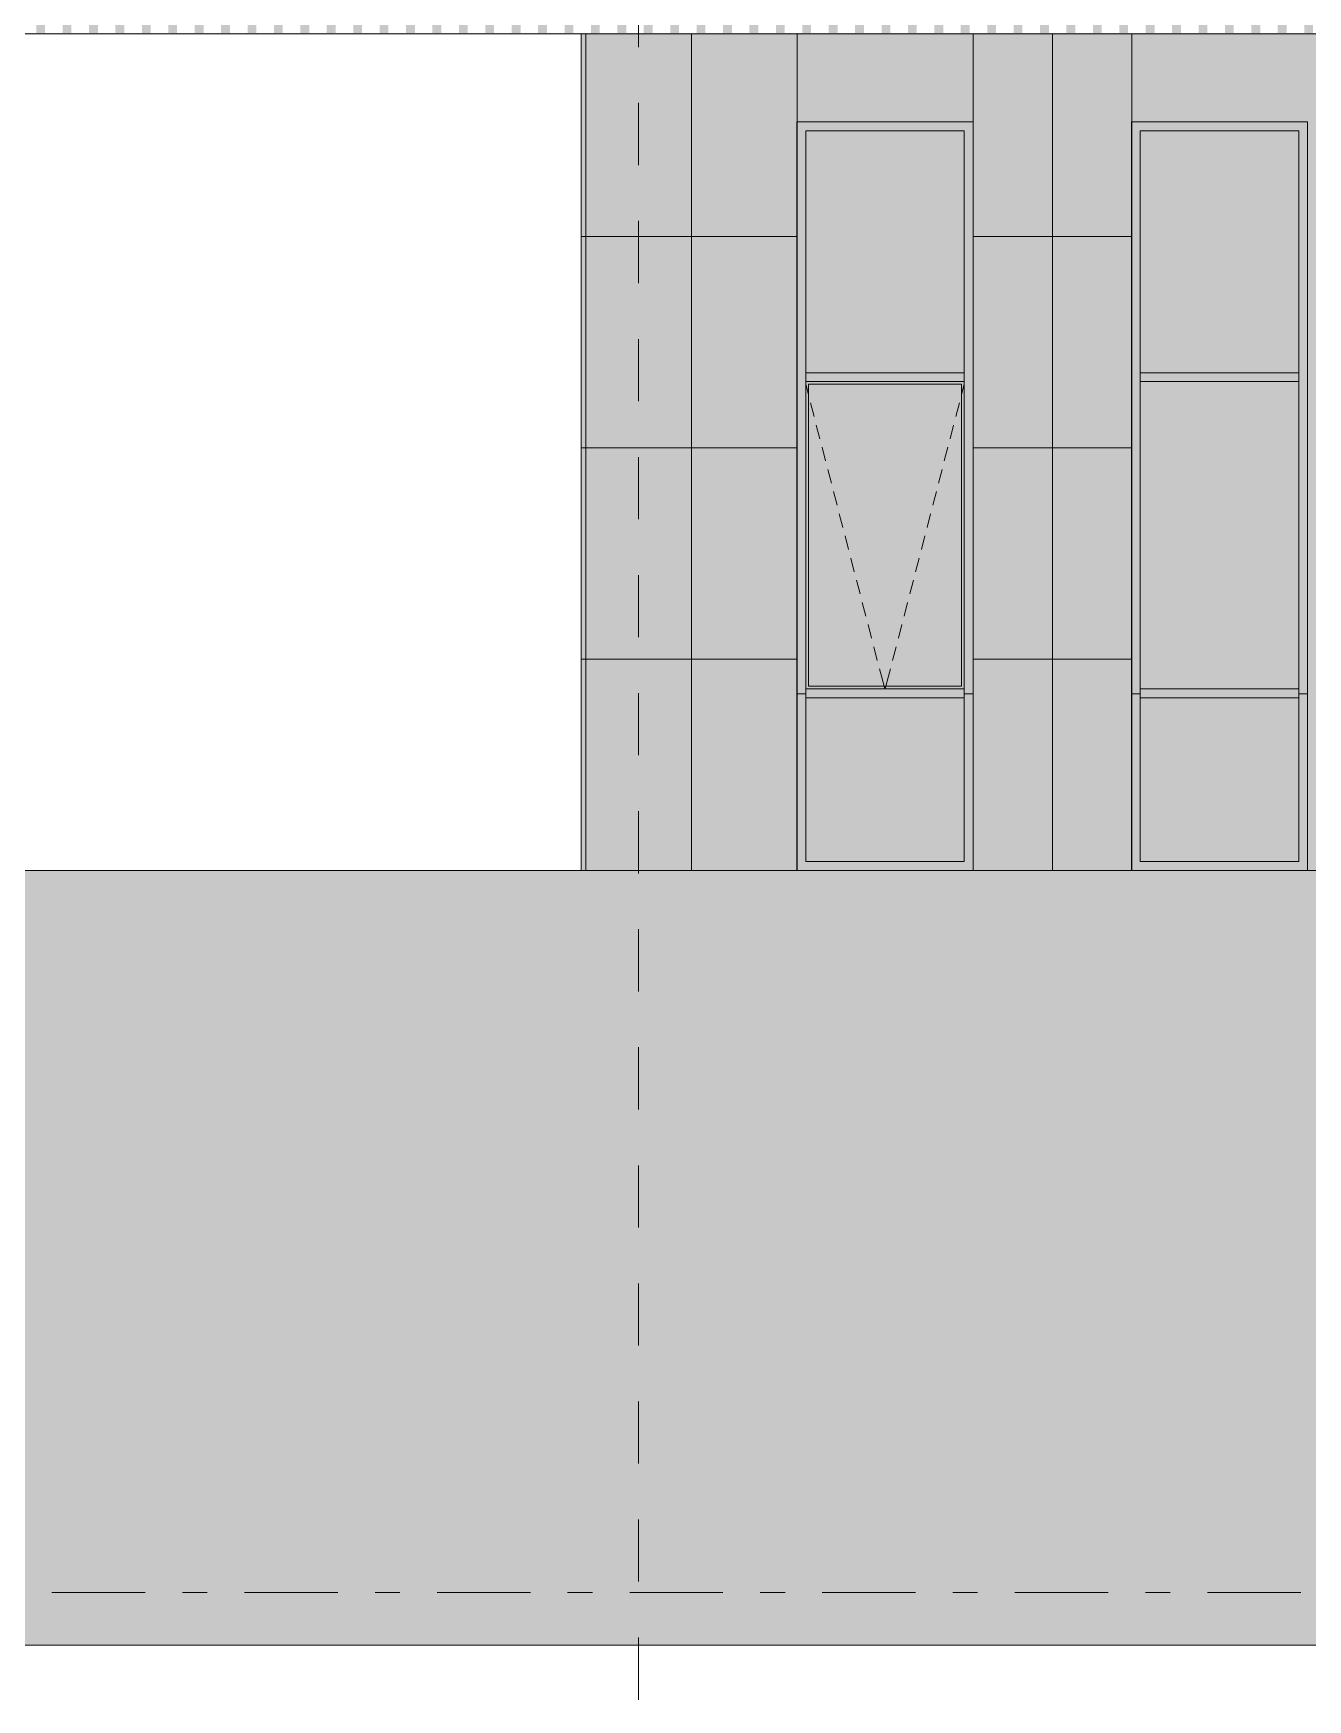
# Model space of a CAD drawing. Header units: millimetres. Extents: x 1499747 to 4230374, y -28481 to 441852.
# Drawn here: x 4027605 to 4034842, y 359120 to 368581 of the extents above; entities that cross this region are included whole.
import ezdxf

# ---------------------------------------------------------------- set-up
doc = ezdxf.new("R2010")
doc.units = ezdxf.units.MM
doc.header["$MEASUREMENT"] = 0
doc.layers.add('Чертеж и Рисунок', color=7, linetype='Continuous')

msp = doc.modelspace()

# ---------------------------------------------------------------- hatches: boundary and pattern name
at = {"layer": 'Чертеж и Рисунок', "linetype": 'Continuous', "lineweight": 0, "true_color": 0xffffff}
msp.add_hatch(color=7, dxfattribs=at).paths.add_polyline_path([(4022571.92498, 369078.36428), (4022502.32487, 369078.36428), (4022502.32487, 368578.36352), (4035491.94471, 368578.36352), (4035491.94471, 369078.36428), (4035421.94461, 369078.36428), (4035421.94461, 368583.76352), (4035321.94445, 368583.76352), (4035321.94445, 369078.36428), (4035271.94438, 369078.36428), (4035271.94438, 368583.76352), (4035171.94423, 368583.76352), (4035171.94423, 369078.36428), (4035121.94415, 369078.36428), (4035121.94415, 368583.76352), (4035021.944, 368583.76352), (4035021.944, 369078.36428), (4034971.94392, 369078.36428), (4034971.94392, 368583.76352), (4034871.94377, 368583.76352), (4034871.94377, 369078.36428), (4034821.94369, 369078.36428), (4034821.94369, 368583.76352), (4034721.94354, 368583.76352), (4034721.94354, 369078.36428), (4034671.94346, 369078.36428), (4034671.94346, 368583.76352), (4034571.94331, 368583.76352), (4034571.94331, 369078.36428), (4034521.94323, 369078.36428), (4034521.94323, 368583.76352), (4034421.94308, 368583.76352), (4034421.94308, 369078.36428), (4034371.943, 369078.36428), (4034371.943, 368583.76352), (4034271.94285, 368583.76352), (4034271.94285, 369078.36428), (4034221.94277, 369078.36428), (4034221.94277, 368583.76352), (4034121.94262, 368583.76352), (4034121.94262, 369078.36428), (4034071.94254, 369078.36428), (4034071.94254, 368583.76352), (4033971.94239, 368583.76352), (4033971.94239, 369078.36428), (4033921.94232, 369078.36428), (4033921.94232, 368583.76352), (4033821.94216, 368583.76352), (4033821.94216, 369078.36428), (4033771.94209, 369078.36428), (4033771.94209, 368583.76352), (4033671.94193, 368583.76352), (4033671.94193, 369078.36428), (4033621.94186, 369078.36428), (4033621.94186, 368583.76352), (4033521.9417, 368583.76352), (4033521.9417, 369078.36428), (4033471.94163, 369078.36428), (4033471.94163, 368583.76352), (4033371.94148, 368583.76352), (4033371.94148, 369078.36428), (4033321.9414, 369078.36428), (4033321.9414, 368583.76352), (4033221.94125, 368583.76352), (4033221.94125, 369078.36428), (4033171.94117, 369078.36428), (4033171.94117, 368583.76352), (4033071.94102, 368583.76352), (4033071.94102, 369078.36428), (4033021.94094, 369078.36428), (4033021.94094, 368583.76352), (4032921.94079, 368583.76352), (4032921.94079, 369078.36428), (4032871.94071, 369078.36428), (4032871.94071, 368583.76352), (4032771.94056, 368583.76352), (4032771.94056, 369078.36428), (4032721.94048, 369078.36428), (4032721.94048, 368583.76352), (4032621.94033, 368583.76352), (4032621.94033, 369078.36428), (4032571.94025, 369078.36428), (4032571.94025, 368583.76352), (4032471.9401, 368583.76352), (4032471.9401, 369078.36428), (4032421.94002, 369078.36428), (4032421.94002, 368583.76352), (4032321.93987, 368583.76352), (4032321.93987, 369078.36428), (4032271.93979, 369078.36428), (4032271.93979, 368583.76352), (4032171.93964, 368583.76352), (4032171.93964, 369078.36428), (4032121.93957, 369078.36428), (4032121.93957, 368583.76352), (4032021.93941, 368583.76352), (4032021.93941, 369078.36428), (4031971.93934, 369078.36428), (4031971.93934, 368583.76352), (4031871.93918, 368583.76352), (4031871.93918, 369078.36428), (4031821.93911, 369078.36428), (4031821.93911, 368583.76352), (4031721.93895, 368583.76352), (4031721.93895, 369078.36428), (4031671.93888, 369078.36428), (4031671.93888, 368583.76352), (4031571.93873, 368583.76352), (4031571.93873, 369078.36428), (4031521.93865, 369078.36428), (4031521.93865, 368583.76352), (4031421.9385, 368583.76352), (4031421.9385, 369078.36428), (4031371.93842, 369078.36428), (4031371.93842, 368583.76352), (4031271.93827, 368583.76352), (4031271.93827, 369078.36428), (4031221.93819, 369078.36428), (4031221.93819, 368583.76352), (4031121.93804, 368583.76352), (4031121.93804, 369078.36428), (4031071.93796, 369078.36428), (4031071.93796, 368583.76352), (4030971.93781, 368583.76352), (4030971.93781, 369078.36428), (4030921.93773, 369078.36428), (4030921.93773, 368583.76352), (4030821.93758, 368583.76352), (4030821.93758, 369078.36428), (4030771.9375, 369078.36428), (4030771.9375, 368583.76352), (4030671.93735, 368583.76352), (4030671.93735, 369078.36428), (4030621.93727, 369078.36428), (4030621.93727, 368583.76352), (4030521.93712, 368583.76352), (4030521.93712, 369078.36428), (4030471.93704, 369078.36428), (4030471.93704, 368583.76352), (4030371.93689, 368583.76352), (4030371.93689, 369078.36428), (4030321.93682, 369078.36428), (4030321.93682, 368583.76352), (4030221.93666, 368583.76352), (4030221.93666, 369078.36428), (4030171.93659, 369078.36428), (4030171.93659, 368583.76352), (4030071.93643, 368583.76352), (4030071.93643, 369078.36428), (4030021.93636, 369078.36428), (4030021.93636, 368583.76352), (4029921.9362, 368583.76352), (4029921.9362, 369078.36428), (4029871.93613, 369078.36428), (4029871.93613, 368583.76352), (4029771.93598, 368583.76352), (4029771.93598, 369078.36428), (4029721.9359, 369078.36428), (4029721.9359, 368583.76352), (4029621.93575, 368583.76352), (4029621.93575, 369078.36428), (4029571.93567, 369078.36428), (4029571.93567, 368583.76352), (4029471.93552, 368583.76352), (4029471.93552, 369078.36428), (4029421.93544, 369078.36428), (4029421.93544, 368583.76352), (4029321.93529, 368583.76352), (4029321.93529, 369078.36428), (4029271.93521, 369078.36428), (4029271.93521, 368583.76352), (4029171.93506, 368583.76352), (4029171.93506, 369078.36428), (4029121.93498, 369078.36428), (4029121.93498, 368583.76352), (4029021.93483, 368583.76352), (4029021.93483, 369078.36428), (4028971.93475, 369078.36428), (4028971.93475, 368583.76352), (4028871.9346, 368583.76352), (4028871.9346, 369078.36428), (4028821.93452, 369078.36428), (4028821.93452, 368583.76352), (4028721.93437, 368583.76352), (4028721.93437, 369078.36428), (4028671.93429, 369078.36428), (4028671.93429, 368583.76352), (4028571.93414, 368583.76352), (4028571.93414, 369078.36428), (4028521.93407, 369078.36428), (4028521.93407, 368583.76352), (4028421.93391, 368583.76352), (4028421.93391, 369078.36428), (4028371.93384, 369078.36428), (4028371.93384, 368583.76352), (4028271.93368, 368583.76352), (4028271.93368, 369078.36428), (4028221.93361, 369078.36428), (4028221.93361, 368583.76352), (4028121.93345, 368583.76352), (4028121.93345, 369078.36428), (4028071.93338, 369078.36428), (4028071.93338, 368583.76352), (4027971.93323, 368583.76352), (4027971.93323, 369078.36428), (4027921.93315, 369078.36428), (4027921.93315, 368583.76352), (4027821.933, 368583.76352), (4027821.933, 369078.36428), (4027771.93292, 369078.36428), (4027771.93292, 368583.76352), (4027671.93277, 368583.76352), (4027671.93277, 369078.36428), (4027621.93269, 369078.36428), (4027621.93269, 368583.76352), (4027521.93254, 368583.76352), (4027521.93254, 369078.36428), (4027471.93246, 369078.36428), (4027471.93246, 368583.76352), (4027371.93231, 368583.76352), (4027371.93231, 369078.36428), (4027321.93223, 369078.36428), (4027321.93223, 368583.76352), (4027221.93208, 368583.76352), (4027221.93208, 369078.36428), (4027171.932, 369078.36428), (4027171.932, 368583.76352), (4027071.93185, 368583.76352), (4027071.93185, 369078.36428), (4027021.93177, 369078.36428), (4027021.93177, 368583.76352), (4026921.93162, 368583.76352), (4026921.93162, 369078.36428), (4026871.93154, 369078.36428), (4026871.93154, 368583.76352), (4026771.93139, 368583.76352), (4026771.93139, 369078.36428), (4026721.93132, 369078.36428), (4026721.93132, 368583.76352), (4026621.93116, 368583.76352), (4026621.93116, 369078.36428), (4026571.93109, 369078.36428), (4026571.93109, 368583.76352), (4026471.93093, 368583.76352), (4026471.93093, 369078.36428), (4026421.93086, 369078.36428), (4026421.93086, 368583.76352), (4026321.9307, 368583.76352), (4026321.9307, 369078.36428), (4026271.93063, 369078.36428), (4026271.93063, 368583.76352), (4026171.93048, 368583.76352), (4026171.93048, 369078.36428), (4026121.9304, 369078.36428), (4026121.9304, 368583.76352), (4026021.93025, 368583.76352), (4026021.93025, 369078.36428), (4025971.93017, 369078.36428), (4025971.93017, 368583.76352), (4025871.93002, 368583.76352), (4025871.93002, 369078.36428), (4025821.92994, 369078.36428), (4025821.92994, 368583.76352), (4025721.92979, 368583.76352), (4025721.92979, 369078.36428), (4025671.92971, 369078.36428), (4025671.92971, 368583.76352), (4025571.92956, 368583.76352), (4025571.92956, 369078.36428), (4025521.92948, 369078.36428), (4025521.92948, 368583.76352), (4025421.92933, 368583.76352), (4025421.92933, 369078.36428), (4025371.92925, 369078.36428), (4025371.92925, 368583.76352), (4025271.9291, 368583.76352), (4025271.9291, 369078.36428), (4025221.92902, 369078.36428), (4025221.92902, 368583.76352), (4025121.92887, 368583.76352), (4025121.92887, 369078.36428), (4025071.92879, 369078.36428), (4025071.92879, 368583.76352), (4024971.92864, 368583.76352), (4024971.92864, 369078.36428), (4024921.92857, 369078.36428), (4024921.92857, 368583.76352), (4024821.92841, 368583.76352), (4024821.92841, 369078.36428), (4024771.92834, 369078.36428), (4024771.92834, 368583.76352), (4024671.92818, 368583.76352), (4024671.92818, 369078.36428), (4024621.92811, 369078.36428), (4024621.92811, 368583.76352), (4024521.92795, 368583.76352), (4024521.92795, 369078.36428), (4024471.92788, 369078.36428), (4024471.92788, 368583.76352), (4024371.92773, 368583.76352), (4024371.92773, 369078.36428), (4024321.92765, 369078.36428), (4024321.92765, 368583.76352), (4024221.9275, 368583.76352), (4024221.9275, 369078.36428), (4024171.92742, 369078.36428), (4024171.92742, 368583.76352), (4024071.92727, 368583.76352), (4024071.92727, 369078.36428), (4024021.92719, 369078.36428), (4024021.92719, 368583.76352), (4023921.92704, 368583.76352), (4023921.92704, 369078.36428), (4023871.92696, 369078.36428), (4023871.92696, 368583.76352), (4023771.92681, 368583.76352), (4023771.92681, 369078.36428), (4023721.92673, 369078.36428), (4023721.92673, 368583.76352), (4023621.92658, 368583.76352), (4023621.92658, 369078.36428), (4023571.9265, 369078.36428), (4023571.9265, 368583.76352), (4023471.92635, 368583.76352), (4023471.92635, 369078.36428), (4023421.92627, 369078.36428), (4023421.92627, 368583.76352), (4023321.92612, 368583.76352), (4023321.92612, 369078.36428), (4023271.92604, 369078.36428), (4023271.92604, 368583.76352), (4023171.92589, 368583.76352), (4023171.92589, 369078.36428), (4023121.92582, 369078.36428), (4023121.92582, 368583.76352), (4023021.92566, 368583.76352), (4023021.92566, 369078.36428), (4022971.92559, 369078.36428), (4022971.92559, 368583.76352), (4022871.92543, 368583.76352), (4022871.92543, 369078.36428), (4022821.92536, 369078.36428), (4022821.92536, 368583.76352), (4022721.9252, 368583.76352), (4022721.9252, 369078.36428), (4022671.92513, 369078.36428), (4022671.92513, 368583.76352), (4022571.92498, 368583.76352)])
at = {"layer": 'Чертеж и Рисунок', "linetype": 'Continuous', "lineweight": 0, "true_color": 0x868d8e}
msp.add_hatch(color=252, dxfattribs=at).paths.add_polyline_path([(4030716.93742, 363828.35626), (4031941.43929, 363828.35626), (4031941.43929, 368078.36275), (4032941.44082, 368078.36275), (4032941.44082, 363828.35626), (4033841.44219, 363828.35626), (4033841.44219, 368078.36275), (4034841.44372, 368078.36275), (4034841.44372, 363828.35626), (4036741.94662, 363828.35626), (4036741.94662, 368078.36275), (4037741.94815, 368078.36275), (4037741.94815, 363828.35626), (4038641.94953, 363828.35626), (4038641.94953, 368078.36275), (4039641.95105, 368078.36275), (4039641.95105, 363828.35626), (4040141.95182, 363828.35626), (4040141.95182, 368578.36352), (4030716.93742, 368578.36352)])
at = {"layer": 'Чертеж и Рисунок', "linetype": 'Continuous', "lineweight": 0, "true_color": 0x2e2e2e}
for points in [[(4032941.44082, 368078.36275), (4031941.43929, 368078.36275), (4031991.43937, 368028.36268), (4032891.44074, 368028.36268)], [(4031941.43929, 367128.3613), (4031991.43937, 367128.3613), (4031991.43937, 368028.36268), (4031941.43929, 368078.36275)], [(4032941.44082, 367128.3613), (4032941.44082, 368078.36275), (4032891.44074, 368028.36268), (4032891.44074, 367128.3613)], [(4034841.44372, 368078.36275), (4033841.44219, 368078.36275), (4033891.44227, 368028.36268), (4034791.44364, 368028.36268)], [(4033841.44219, 367128.3613), (4033891.44227, 367128.3613), (4033891.44227, 368028.36268), (4033841.44219, 368078.36275)], [(4034841.44372, 367128.3613), (4034841.44372, 368078.36275), (4034791.44364, 368028.36268), (4034791.44364, 367128.3613)], [(4031941.43929, 366628.36054), (4031991.43937, 366628.36054), (4031991.43937, 367128.3613), (4031941.43929, 367128.3613)], [(4032941.44082, 366628.36054), (4032941.44082, 367128.3613), (4032891.44074, 367128.3613), (4032891.44074, 366628.36054)], [(4033841.44219, 366628.36054), (4033891.44227, 366628.36054), (4033891.44227, 367128.3613), (4033841.44219, 367128.3613)], [(4034841.44372, 366628.36054), (4034841.44372, 367128.3613), (4034791.44364, 367128.3613), (4034791.44364, 366628.36054)], [(4031991.43937, 366653.36058), (4031991.43937, 366603.3605), (4032891.44074, 366603.3605), (4032891.44074, 366653.36058)], [(4033891.44227, 366653.36058), (4033891.44227, 366603.3605), (4034791.44364, 366603.3605), (4034791.44364, 366653.36058)], [(4031941.43929, 366228.35993), (4031991.43937, 366228.35993), (4031991.43937, 366628.36054), (4031941.43929, 366628.36054)], [(4032941.44082, 366228.35993), (4032941.44082, 366628.36054), (4032891.44074, 366628.36054), (4032891.44074, 366228.35993)], [(4033841.44219, 366228.35993), (4033891.44227, 366228.35993), (4033891.44227, 366628.36054), (4033841.44219, 366628.36054)], [(4034841.44372, 366228.35993), (4034841.44372, 366628.36054), (4034791.44364, 366628.36054), (4034791.44364, 366228.35993)], [(4031941.43929, 364833.35779), (4031991.43937, 364833.35779), (4031991.43937, 366228.35993), (4031941.43929, 366228.35993)], [(4032941.44082, 364833.35779), (4032941.44082, 366228.35993), (4032891.44074, 366228.35993), (4032891.44074, 364833.35779)], [(4033841.44219, 364833.35779), (4033891.44227, 364833.35779), (4033891.44227, 366228.35993), (4033841.44219, 366228.35993)], [(4034841.44372, 364833.35779), (4034841.44372, 366228.35993), (4034791.44364, 366228.35993), (4034791.44364, 364833.35779)], [(4031991.43937, 364858.35783), (4031991.43937, 364808.35776), (4032891.44074, 364808.35776), (4032891.44074, 364858.35783)], [(4033891.44227, 364858.35783), (4033891.44227, 364808.35776), (4034791.44364, 364808.35776), (4034791.44364, 364858.35783)], [(4031941.43929, 364828.35779), (4031991.43937, 364828.35779), (4031991.43937, 364833.35779), (4031941.43929, 364833.35779)], [(4031941.43929, 364828.35779), (4031941.43929, 363828.35626), (4031991.43937, 363878.35634), (4031991.43937, 364828.35779)], [(4032941.44082, 364828.35779), (4032941.44082, 364833.35779), (4032891.44074, 364833.35779), (4032891.44074, 364828.35779)], [(4032941.44082, 364828.35779), (4032891.44074, 364828.35779), (4032891.44074, 363878.35634), (4032941.44082, 363828.35626)], [(4033841.44219, 364828.35779), (4033891.44227, 364828.35779), (4033891.44227, 364833.35779), (4033841.44219, 364833.35779)], [(4033841.44219, 363828.35626), (4033891.44227, 363878.35634), (4033891.44227, 364828.35779), (4033841.44219, 364828.35779)], [(4034841.44372, 364828.35779), (4034841.44372, 364833.35779), (4034791.44364, 364833.35779), (4034791.44364, 364828.35779)], [(4034841.44372, 364828.35779), (4034791.44364, 364828.35779), (4034791.44364, 363878.35634), (4034841.44372, 363828.35626)], [(4031941.43929, 363828.35626), (4032941.44082, 363828.35626), (4032891.44074, 363878.35634), (4031991.43937, 363878.35634)], [(4033841.44219, 363828.35626), (4034841.44372, 363828.35626), (4034791.44364, 363878.35634), (4033891.44227, 363878.35634)]]:
    msp.add_hatch(color=250, dxfattribs=at).paths.add_polyline_path(points)
at = {"layer": 'Чертеж и Рисунок', "linetype": 'Continuous', "lineweight": 0, "true_color": 0x84adf9}
for points in [[(4032891.44074, 368028.36268), (4031991.43937, 368028.36268), (4031991.43937, 366653.36058), (4032891.44074, 366653.36058), (4032891.44074, 367128.3613)], [(4034791.44364, 368028.36268), (4033891.44227, 368028.36268), (4033891.44227, 366653.36058), (4034791.44364, 366653.36058), (4034791.44364, 367128.3613)], [(4032876.44072, 364873.35786), (4032876.44072, 366588.36048), (4032006.43939, 366588.36048), (4032006.43939, 364873.35786)], [(4033891.44227, 364858.35783), (4034791.44364, 364858.35783), (4034791.44364, 366228.35993), (4034791.44364, 366603.3605), (4033891.44227, 366603.3605)], [(4031991.43937, 364808.35776), (4031991.43937, 363878.35634), (4032891.44074, 363878.35634), (4032891.44074, 364808.35776)], [(4033891.44227, 364808.35776), (4033891.44227, 363878.35634), (4034791.44364, 363878.35634), (4034791.44364, 364808.35776)]]:
    msp.add_hatch(color=161, dxfattribs=at).paths.add_polyline_path(points)
at = {"layer": 'Чертеж и Рисунок', "linetype": 'Continuous', "lineweight": 0, "true_color": 0xf7fdff}
for points in [[(4031991.43937, 364858.35783), (4032006.43939, 364873.35786), (4032006.43939, 366588.36048), (4031991.43937, 366603.3605), (4031991.43937, 366228.35993)], [(4031991.43937, 366603.3605), (4032006.43939, 366588.36048), (4032876.44072, 366588.36048), (4032891.44074, 366603.3605)], [(4032876.44072, 366588.36048), (4032876.44072, 364873.35786), (4032891.44074, 364858.35783), (4032891.44074, 366228.35993), (4032891.44074, 366603.3605)], [(4032006.43939, 364873.35786), (4031991.43937, 364858.35783), (4032891.44074, 364858.35783), (4032876.44072, 364873.35786)]]:
    msp.add_hatch(color=7, dxfattribs=at).paths.add_polyline_path(points)
at = {"layer": 'Чертеж и Рисунок', "linetype": 'Continuous', "lineweight": 0, "true_color": 0x7f7f7f}
for points in [[(4026666.93123, 363828.35626), (4026666.93123, 363628.35595), (4030716.93742, 363628.35595), (4030716.93742, 363828.35626)], [(4030716.93742, 363828.35626), (4030716.93742, 359728.35), (4031366.93841, 359728.35), (4031366.93841, 363828.35626)], [(4031366.93841, 363628.35595), (4035491.94471, 363628.35595), (4035491.94471, 363828.35626), (4031366.93841, 363828.35626)], [(4026666.93123, 363428.35565), (4030716.93742, 363428.35565), (4030716.93742, 363628.35595), (4026666.93123, 363628.35595)], [(4031366.93841, 363628.35595), (4031366.93841, 363428.35565), (4035491.94471, 363428.35565), (4035491.94471, 363628.35595)], [(4026666.93123, 363428.35565), (4026666.93123, 359728.35), (4030716.93742, 359728.35), (4030716.93742, 363428.35565)], [(4031366.93841, 359728.35), (4035491.94471, 359728.35), (4035491.94471, 363428.35565), (4031366.93841, 363428.35565)], [(4021391.89317, 359428.34954), (4032941.64082, 359428.34954), (4040291.95205, 359428.34954), (4040291.95205, 359728.35), (4021391.89317, 359728.35)]]:
    msp.add_hatch(color=8, dxfattribs=at).paths.add_polyline_path(points)

# ---------------------------------------------------------------- linework, layer by layer
at = {"layer": 'Чертеж и Рисунок', "color": 8, "linetype": 'Continuous', "lineweight": 15}
for points in [[(4031041.93792, 368856.16394), (4031041.93792, 368503.3634)], [(4031041.93792, 368185.86292), (4031041.93792, 367833.16238)], [(4031041.93792, 367515.66189), (4031041.93792, 367162.86135)], [(4031041.93792, 366845.36087), (4031041.93792, 366492.56033)], [(4031041.93792, 366175.05984), (4031041.93792, 365822.25931)], [(4031041.93792, 365504.75882), (4031041.93792, 365152.05828)], [(4031041.93792, 364834.5578), (4031041.93792, 364481.75726)], [(4031041.93792, 364164.25677), (4031041.93792, 363811.45623)], [(4031041.93792, 363493.95575), (4031041.93792, 363141.15521)], [(4031041.93792, 362823.65472), (4031041.93792, 362470.85419)], [(4031041.93792, 362153.3537), (4031041.93792, 361800.65316)], [(4031041.93792, 361483.15268), (4031041.93792, 361130.35214)], [(4031041.93792, 360812.85165), (4031041.93792, 360460.05111)], [(4031041.93792, 360142.55063), (4031041.93792, 359789.75009)], [(4031041.93792, 359472.2496), (4031041.93792, 359119.54907)]]:
    msp.add_lwpolyline(points, dxfattribs=at)
at = {"layer": 'Чертеж и Рисунок', "color": 255, "linetype": 'Continuous', "lineweight": 0}
msp.add_lwpolyline([(4022502.32487, 368578.36352), (4035491.94471, 368578.36352)], dxfattribs=at)
at = {"layer": 'Чертеж и Рисунок', "color": 7, "linetype": 'Continuous', "lineweight": 5}
for points in [[(4030716.93742, 368578.36352), (4030716.93742, 363828.35626)], [(4031941.43929, 363828.35626), (4031941.43929, 368078.36275)], [(4031941.43929, 368078.36275), (4032941.44082, 368078.36275)], [(4032941.44082, 368078.36275), (4032941.44082, 363828.35626)], [(4033841.44219, 363828.35626), (4033841.44219, 368078.36275)], [(4033841.44219, 368078.36275), (4034841.44372, 368078.36275)], [(4034841.44372, 368078.36275), (4034841.44372, 363828.35626)], [(4031991.43937, 368028.36268), (4032891.44074, 368028.36268)], [(4031991.43937, 367128.3613), (4031991.43937, 368028.36268)], [(4032891.44074, 367128.3613), (4032891.44074, 368028.36268)], [(4033891.44227, 368028.36268), (4034791.44364, 368028.36268)], [(4033891.44227, 367128.3613), (4033891.44227, 368028.36268)], [(4034791.44364, 367128.3613), (4034791.44364, 368028.36268)], [(4031991.43937, 366653.36058), (4031991.43937, 367128.3613)], [(4032891.44074, 366653.36058), (4032891.44074, 367128.3613)], [(4033891.44227, 366653.36058), (4033891.44227, 367128.3613)], [(4034791.44364, 366653.36058), (4034791.44364, 367128.3613)], [(4031991.43937, 366628.36054), (4031991.43937, 366653.36058)], [(4032891.44074, 366653.36058), (4031991.43937, 366653.36058)], [(4032891.44074, 366628.36054), (4032891.44074, 366653.36058)], [(4033891.44227, 366628.36054), (4033891.44227, 366653.36058)], [(4034791.44364, 366653.36058), (4033891.44227, 366653.36058)], [(4034791.44364, 366628.36054), (4034791.44364, 366653.36058)], [(4031991.43937, 366603.3605), (4031991.43937, 366628.36054)], [(4032891.44074, 366603.3605), (4031991.43937, 366603.3605)], [(4031991.43937, 366228.35993), (4031991.43937, 366603.3605)], [(4032876.44072, 366588.36048), (4032006.43939, 366588.36048)], [(4032006.43939, 366588.36048), (4032006.43939, 364873.35786)], [(4032876.44072, 364873.35786), (4032876.44072, 366588.36048)], [(4032891.44074, 366603.3605), (4032891.44074, 366628.36054)], [(4032891.44074, 366228.35993), (4032891.44074, 366603.3605)], [(4033891.44227, 366603.3605), (4033891.44227, 366628.36054)], [(4034791.44364, 366603.3605), (4033891.44227, 366603.3605)], [(4033891.44227, 366228.35993), (4033891.44227, 366603.3605)], [(4034791.44364, 366603.3605), (4034791.44364, 366628.36054)], [(4034791.44364, 366228.35993), (4034791.44364, 366603.3605)], [(4031991.43937, 364858.35783), (4031991.43937, 366228.35993)], [(4032891.44074, 364858.35783), (4032891.44074, 366228.35993)], [(4033891.44227, 364858.35783), (4033891.44227, 366228.35993)], [(4034791.44364, 364858.35783), (4034791.44364, 366228.35993)], [(4031991.43937, 364833.35779), (4031991.43937, 364858.35783)], [(4032891.44074, 364858.35783), (4031991.43937, 364858.35783)], [(4032006.43939, 364873.35786), (4032876.44072, 364873.35786)], [(4032891.44074, 364833.35779), (4032891.44074, 364858.35783)], [(4033891.44227, 364833.35779), (4033891.44227, 364858.35783)], [(4034791.44364, 364858.35783), (4033891.44227, 364858.35783)], [(4034791.44364, 364833.35779), (4034791.44364, 364858.35783)], [(4031991.43937, 364828.35779), (4031991.43937, 364833.35779)], [(4031991.43937, 364808.35776), (4031991.43937, 364828.35779)], [(4031991.43937, 363878.35634), (4031991.43937, 364808.35776)], [(4032891.44074, 364808.35776), (4031991.43937, 364808.35776)], [(4032891.44074, 364828.35779), (4032891.44074, 364833.35779)], [(4032891.44074, 364808.35776), (4032891.44074, 364828.35779)], [(4032891.44074, 363878.35634), (4032891.44074, 364808.35776)], [(4033891.44227, 364828.35779), (4033891.44227, 364833.35779)], [(4033891.44227, 364808.35776), (4033891.44227, 364828.35779)], [(4033891.44227, 363878.35634), (4033891.44227, 364808.35776)], [(4034791.44364, 364808.35776), (4033891.44227, 364808.35776)], [(4034791.44364, 364828.35779), (4034791.44364, 364833.35779)], [(4034791.44364, 364808.35776), (4034791.44364, 364828.35779)], [(4034791.44364, 363878.35634), (4034791.44364, 364808.35776)], [(4026666.93123, 363828.35626), (4030716.93742, 363828.35626)], [(4030716.93742, 363828.35626), (4031941.43929, 363828.35626)], [(4032941.44082, 363828.35626), (4031941.43929, 363828.35626)], [(4032891.44074, 363878.35634), (4031991.43937, 363878.35634)], [(4032941.44082, 363828.35626), (4033841.44219, 363828.35626)], [(4034841.44372, 363828.35626), (4033841.44219, 363828.35626)], [(4034791.44364, 363878.35634), (4033891.44227, 363878.35634)], [(4034841.44372, 363828.35626), (4036741.94662, 363828.35626)]]:
    msp.add_lwpolyline(points, dxfattribs=at)
at = {"layer": 'Чертеж и Рисунок', "color": 253, "linetype": 'Continuous', "lineweight": 5, "true_color": 0xaaaaaa}
for points in [[(4030742.33746, 368578.36352), (4030742.33746, 363828.35626)], [(4031342.33837, 368578.36352), (4031342.33837, 363828.35626)], [(4031942.33929, 368578.36352), (4031942.33929, 363828.35626)], [(4032941.74082, 368578.36352), (4032941.74082, 363828.35626)], [(4033392.24151, 368578.36352), (4033392.24151, 363828.35626)], [(4033842.54219, 368578.36352), (4033842.54219, 363828.35626)], [(4031942.63929, 367428.36176), (4030716.93742, 367428.36176)], [(4033841.44219, 367428.36176), (4032941.74082, 367428.36176)], [(4031942.63929, 366228.35993), (4030716.93742, 366228.35993)], [(4033841.44219, 366228.35993), (4032941.74082, 366228.35993)], [(4031942.63929, 365028.35809), (4030716.93742, 365028.35809)], [(4033841.44219, 365028.35809), (4032941.74082, 365028.35809)]]:
    msp.add_lwpolyline(points, dxfattribs=at)
at = {"layer": 'Чертеж и Рисунок', "color": 23, "linetype": 'Continuous', "lineweight": 5, "true_color": 0xbf8080}
for points in [[(4031991.43937, 366589.16048), (4032006.43939, 366531.26039)], [(4032891.44074, 366589.16048), (4032876.44072, 366531.26039)], [(4032006.43939, 366531.26039), (4032006.43939, 366530.96039)], [(4032019.03941, 366482.56031), (4032039.13944, 366405.1602)], [(4032863.7407, 366482.56031), (4032843.74067, 366405.1602)], [(4032876.44072, 366531.26039), (4032876.34072, 366530.96039)], [(4032051.63946, 366356.76012), (4032071.73949, 366279.26)], [(4032831.14065, 366356.76012), (4032811.04062, 366279.26)], [(4032084.23951, 366230.85993), (4032104.33954, 366153.45981)], [(4032798.5406, 366230.85993), (4032778.44057, 366153.45981)], [(4032116.93956, 366105.05974), (4032136.93959, 366027.55962)], [(4032765.94055, 366105.05974), (4032745.84052, 366027.55962)], [(4032149.53961, 365979.15955), (4032169.63964, 365901.75943)], [(4032733.2405, 365979.15955), (4032713.24047, 365901.75943)], [(4032182.13966, 365853.35935), (4032202.23969, 365775.95923)], [(4032700.64045, 365853.35935), (4032680.54042, 365775.95923)], [(4032214.73971, 365727.55916), (4032234.83974, 365650.05904)], [(4032668.0404, 365727.55916), (4032647.94037, 365650.05904)], [(4032247.43976, 365601.65897), (4032267.43979, 365524.25885)], [(4032635.44035, 365601.65897), (4032615.34032, 365524.25885)], [(4032280.03981, 365475.85878), (4032300.13984, 365398.35866)], [(4032602.7403, 365475.85878), (4032582.74027, 365398.35866)], [(4032312.63986, 365349.95858), (4032332.73989, 365272.55847)], [(4032570.14025, 365349.95858), (4032550.04022, 365272.55847)], [(4032345.23991, 365224.15839), (4032365.33994, 365146.75827)], [(4032537.5402, 365224.15839), (4032517.44017, 365146.75827)], [(4032377.93996, 365098.3582), (4032397.93999, 365020.85808)], [(4032504.94015, 365098.3582), (4032484.84012, 365020.85808)], [(4032410.54001, 364972.45801), (4032421.34002, 364930.85794)], [(4032421.34002, 364930.85794), (4032436.24005, 364873.35786)], [(4032461.44008, 364930.85794), (4032446.64006, 364873.35786)], [(4032472.2401, 364972.45801), (4032461.44008, 364930.85794)], [(4032436.24005, 364873.35786), (4032440.14005, 364858.35783)], [(4032446.64006, 364873.35786), (4032442.74006, 364858.35783)]]:
    msp.add_lwpolyline(points, dxfattribs=at)
at = {"layer": 'Чертеж и Рисунок', "color": 1, "linetype": 'Continuous', "lineweight": 0}
for points in [[(4027711.33283, 363828.35626), (4028240.43364, 363828.35626)], [(4028452.13396, 363828.35626), (4028593.23417, 363828.35626)], [(4028804.9345, 363828.35626), (4029334.13531, 363828.35626)], [(4029545.73563, 363828.35626), (4029686.83585, 363828.35626)], [(4029898.53617, 363828.35626), (4030427.73698, 363828.35626)], [(4030639.3373, 363828.35626), (4030780.43752, 363828.35626)], [(4030992.13784, 363828.35626), (4031521.33865, 363828.35626)], [(4031732.93897, 363828.35626), (4031874.13919, 363828.35626)], [(4032085.73951, 363828.35626), (4032614.94032, 363828.35626)], [(4032826.64064, 363828.35626), (4032967.74086, 363828.35626)], [(4033179.34118, 363828.35626), (4033708.54199, 363828.35626)], [(4033920.24231, 363828.35626), (4034061.34253, 363828.35626)], [(4034272.94285, 363828.35626), (4034802.14366, 363828.35626)], [(4027711.33283, 359728.35), (4028240.43364, 359728.35)], [(4028452.13396, 359728.35), (4028593.23417, 359728.35)], [(4028804.9345, 359728.35), (4029334.13531, 359728.35)], [(4029545.73563, 359728.35), (4029686.83585, 359728.35)], [(4029898.53617, 359728.35), (4030427.73698, 359728.35)], [(4030639.3373, 359728.35), (4030780.43752, 359728.35)], [(4030992.13784, 359728.35), (4031521.33865, 359728.35)], [(4031732.93897, 359728.35), (4031874.13919, 359728.35)], [(4032085.73951, 359728.35), (4032614.94032, 359728.35)], [(4032826.64064, 359728.35), (4032967.74086, 359728.35)], [(4033179.34118, 359728.35), (4033708.54199, 359728.35)], [(4033920.24231, 359728.35), (4034061.34253, 359728.35)], [(4034272.94285, 359728.35), (4034802.14366, 359728.35)]]:
    msp.add_lwpolyline(points, dxfattribs=at)
at = {"layer": 'Чертеж и Рисунок', "color": 123, "linetype": 'Continuous', "lineweight": 20, "true_color": 0x71cebe}
msp.add_lwpolyline([(4021391.89317, 359428.34954), (4040291.95205, 359428.34954)], dxfattribs=at)

doc.saveas('drawing.dxf')
